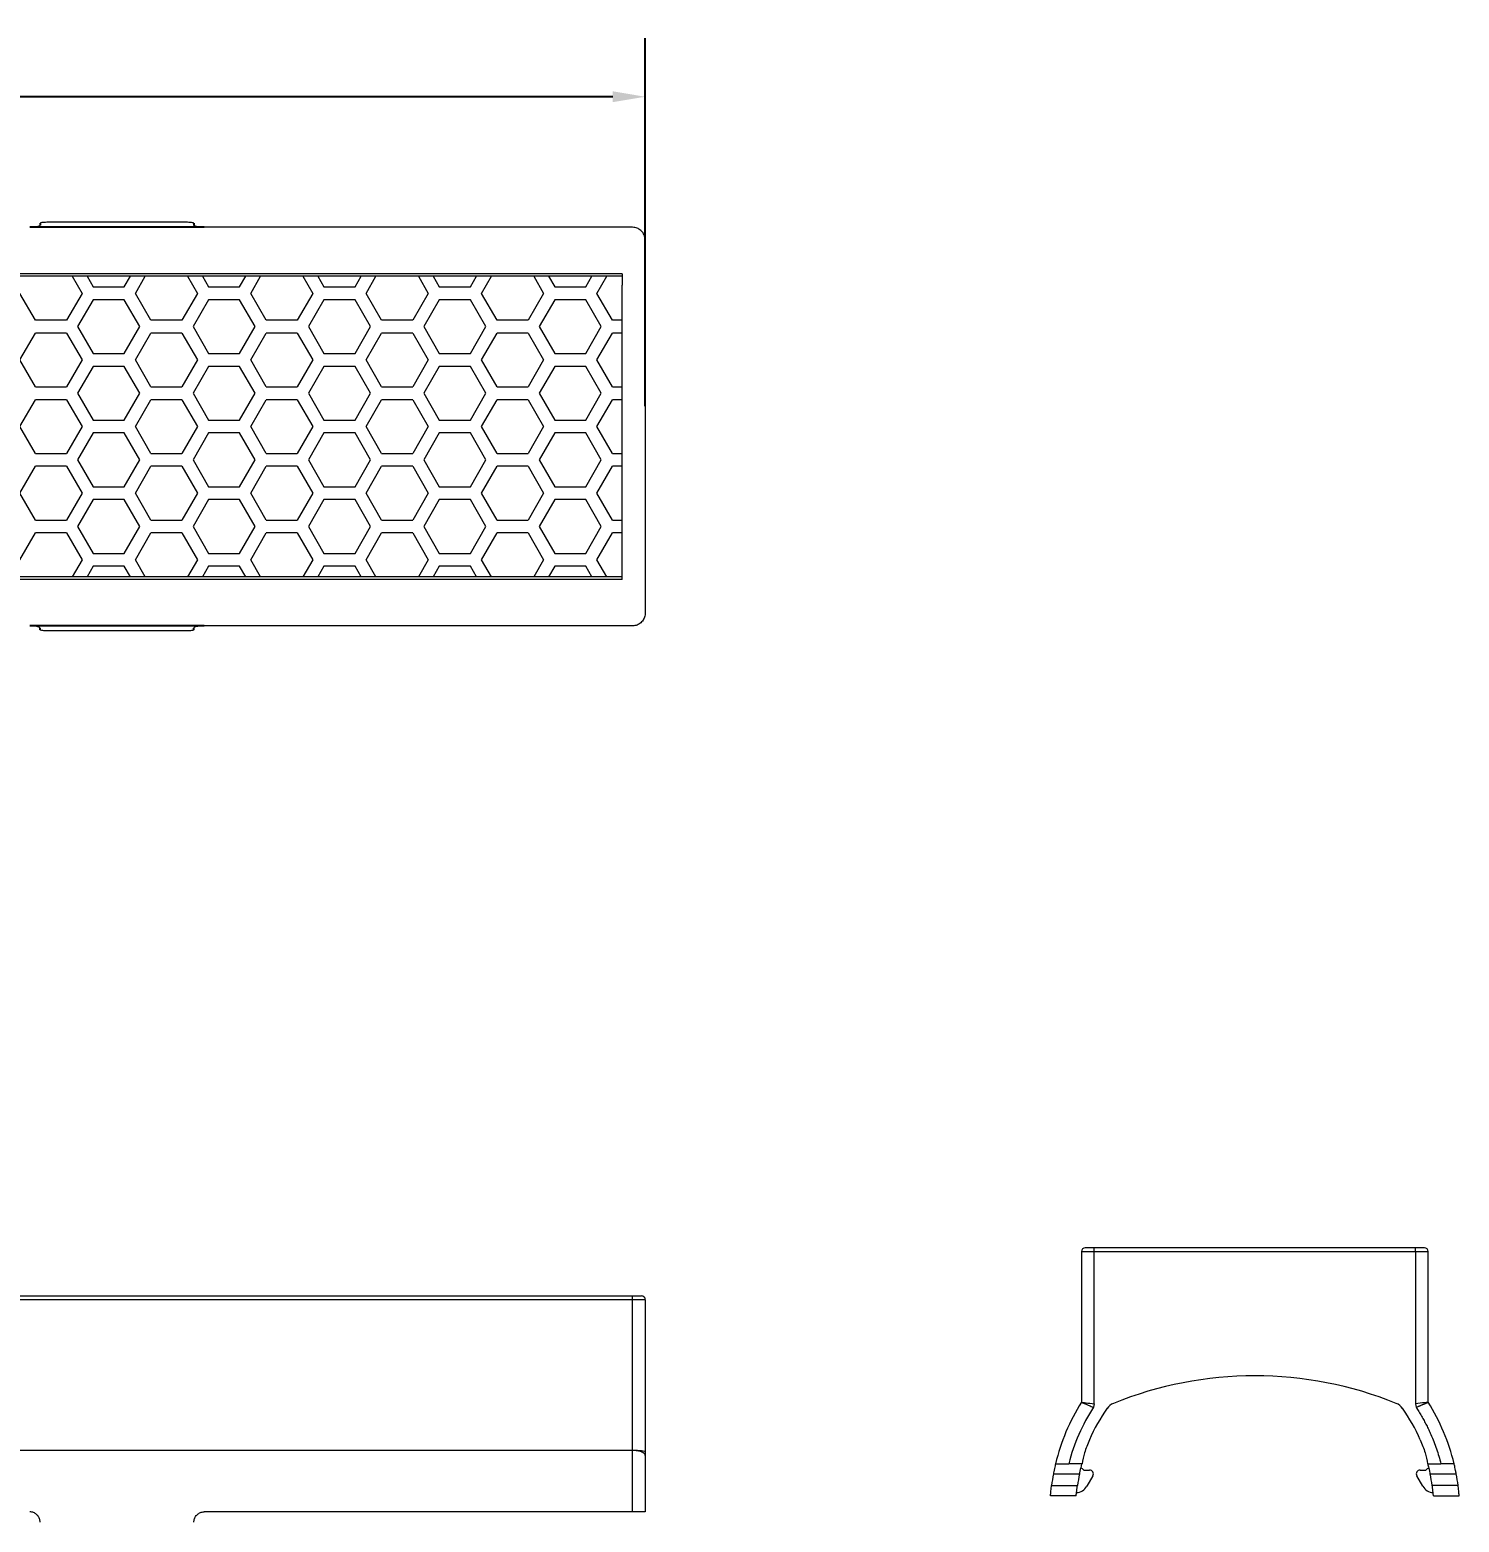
# Model space of a CAD drawing. Header units: inches. Extents: x 1.2 to 19.3, y 1.6 to 9.9.
# Drawn here: x 14.902 to 19.295, y 5.319 to 9.906 of the extents above; entities that cross this region are included whole.
import ezdxf

# ---------------------------------------------------------------- set-up
doc = ezdxf.new("R2010")
doc.units = ezdxf.units.IN
doc.header["$MEASUREMENT"] = 0
doc.layers.get('Defpoints').update_dxf_attribs({"color": 1})
doc.layers.add('Honeycomb', color=7, linetype='Continuous')
doc.styles.get("Standard").update_dxf_attribs({"font": 'Arial.ttf'})
doc.dimstyles.new('.1 DIM', dxfattribs={"dimscale": 0, "dimtxt": 0.1, "dimasz": 0.1, "dimexe": 0.18, "dimexo": 0.0625, "dimgap": 0.09, "dimtad": 0, "dimtih": 1, "dimtoh": 1, "dimdec": 5, "dimzin": 0, "dimdsep": 46, "dimlunit": 4, "dimtxsty": 'Standard', "dimcen": 0.09, "dimadec": 0, "dimazin": 0, "dimtfac": 1, "dimtdec": 5, "dimtofl": 0, "dimtmove": 0, "dimatfit": 3, "dimfxl": 1, "dimtolj": 1, "dimtzin": 0, "dimarcsym": 0})

# ---------------------------------------------------------------- blocks, each defined once
blk = doc.blocks.new('*D123')
at = {"layer": 'Defpoints', "color": 0, "lineweight": -2, "transparency": 16777216}
for p, q in [((4.8055, 8.7492), (4.8055, 9.8804)), ((16.7937, 8.7492), (16.7937, 9.8804)), ((4.9055, 9.7004), (10.331, 9.7004)), ((16.6937, 9.7004), (11.2681, 9.7004))]:
    blk.add_line(p, q, dxfattribs=at)
at = {"layer": 'Defpoints', "color": 0, "transparency": 16777216}
for p in [(4.8055, 9.7004), (4.8055, 8.6867), (16.7937, 8.6867)]:
    blk.add_point(p, dxfattribs=at)
for points in [[(4.9055, 9.7171), (4.9055, 9.6838), (4.8055, 9.7004)], [(16.6937, 9.7171), (16.6937, 9.6838), (16.7937, 9.7004)]]:
    blk.add_solid(points, dxfattribs=at)
at = {"layer": 'Defpoints', "color": 0, "transparency": 16777216, "char_height": 0.1, "attachment_point": 5}
for s, insert in [("\\A1;1'", (10.7996, 9.8404)), ('\\A1;[304.50 mm]', (10.7996, 9.5468))]:
    blk.add_mtext(s, dxfattribs=dict(at, insert=insert))

msp = doc.modelspace()

# ---------------------------------------------------------------- linework, layer by layer
at = {"layer": 'Honeycomb'}
for p, q in [((14.933423, 9.311477), (14.933423, 9.305897)), ((15.405863, 9.311477), (15.405863, 9.305897)), ((15.437359, 9.299176), (14.901927, 9.299176)), ((15.437359, 8.074193), (14.901927, 8.074193)), ((14.933423, 8.061892), (14.933423, 8.067473)), ((15.405863, 8.061892), (15.405863, 8.067473))]:
    msp.add_line(p, q, dxfattribs=at)
at = {"layer": 'Honeycomb', "linetype": 'Continuous', "lineweight": 15}
for p, q in [((15.374367, 9.314718), (14.964919, 9.314718)), ((16.754288, 9.299176), (15.437359, 9.299176)), ((16.793658, 9.217861), (16.793658, 9.25861)), ((16.793658, 9.140731), (16.793658, 9.195246)), ((16.722792, 9.156238), (4.87634, 9.156238)), ((16.722792, 9.148693), (4.87634, 9.148693)), ((15.03215, 9.148693), (15.062495, 9.096133)), ((15.077611, 9.148693), (15.096591, 9.115819)), ((15.192111, 9.115819), (15.21109, 9.148693)), ((15.226206, 9.096133), (15.256551, 9.148693)), ((15.386796, 9.148693), (15.417141, 9.096133)), ((15.432256, 9.148693), (15.451236, 9.115819)), ((15.546756, 9.115819), (15.565736, 9.148693)), ((15.580852, 9.096133), (15.611197, 9.148693)), ((15.741441, 9.148693), (15.771786, 9.096133)), ((15.786902, 9.148693), (15.805882, 9.115819)), ((15.901402, 9.115819), (15.920381, 9.148693)), ((15.935497, 9.096133), (15.965842, 9.148693)), ((16.096087, 9.148693), (16.126432, 9.096133)), ((16.141547, 9.148693), (16.160527, 9.115819)), ((16.256047, 9.115819), (16.275027, 9.148693)), ((16.290143, 9.096133), (16.320488, 9.148693)), ((16.450732, 9.148693), (16.481077, 9.096133)), ((16.496193, 9.148693), (16.515173, 9.115819)), ((16.610693, 9.115819), (16.629673, 9.148693)), ((16.644788, 9.096133), (16.675133, 9.148693)), ((16.722792, 9.156238), (16.722792, 9.140731)), ((16.722792, 9.140731), (16.722792, 9.121562)), ((16.793658, 9.121562), (16.793658, 9.140731)), ((14.919294, 9.013457), (14.87156, 9.096133)), ((15.062495, 9.096133), (15.014761, 9.013457)), ((15.096591, 9.115819), (15.192111, 9.115819)), ((15.27394, 9.013457), (15.226206, 9.096133)), ((15.417141, 9.096133), (15.369407, 9.013457)), ((15.451236, 9.115819), (15.546756, 9.115819)), ((15.628585, 9.013457), (15.580852, 9.096133)), ((15.771786, 9.096133), (15.724053, 9.013457)), ((15.805882, 9.115819), (15.901402, 9.115819)), ((15.983231, 9.013457), (15.935497, 9.096133)), ((16.126432, 9.096133), (16.078698, 9.013457)), ((16.160527, 9.115819), (16.256047, 9.115819)), ((16.337876, 9.013457), (16.290143, 9.096133)), ((16.481077, 9.096133), (16.433344, 9.013457)), ((16.515173, 9.115819), (16.610693, 9.115819)), ((16.692522, 9.013457), (16.644788, 9.096133)), ((16.722792, 8.251808), (16.722792, 9.121562)), ((16.793658, 9.121562), (16.793658, 8.251808)), ((15.096591, 9.07645), (15.048857, 8.993771)), ((15.192111, 9.07645), (15.096591, 9.07645)), ((15.239844, 8.993771), (15.192111, 9.07645)), ((15.451236, 9.07645), (15.403502, 8.993771)), ((15.546756, 9.07645), (15.451236, 9.07645)), ((15.59449, 8.993771), (15.546756, 9.07645)), ((15.805882, 9.07645), (15.758148, 8.993771)), ((15.901402, 9.07645), (15.805882, 9.07645)), ((15.949135, 8.993771), (15.901402, 9.07645)), ((16.160527, 9.07645), (16.112794, 8.993771)), ((16.256047, 9.07645), (16.160527, 9.07645)), ((16.303781, 8.993771), (16.256047, 9.07645)), ((16.515173, 9.07645), (16.467439, 8.993771)), ((16.610693, 9.07645), (16.515173, 9.07645)), ((16.658426, 8.993771), (16.610693, 9.07645)), ((15.014761, 9.013457), (14.919294, 9.013457)), ((15.048857, 8.993771), (15.096591, 8.911094)), ((15.192111, 8.911094), (15.239844, 8.993771)), ((15.369407, 9.013457), (15.27394, 9.013457)), ((15.403502, 8.993771), (15.451236, 8.911094)), ((15.546756, 8.911094), (15.59449, 8.993771)), ((15.724053, 9.013457), (15.628585, 9.013457)), ((15.758148, 8.993771), (15.805882, 8.911094)), ((15.901402, 8.911094), (15.949135, 8.993771)), ((16.078698, 9.013457), (15.983231, 9.013457)), ((16.112794, 8.993771), (16.160527, 8.911094)), ((16.256047, 8.911094), (16.303781, 8.993771)), ((16.433344, 9.013457), (16.337876, 9.013457)), ((16.467439, 8.993771), (16.515173, 8.911094)), ((16.610693, 8.911094), (16.658426, 8.993771)), ((16.722792, 9.013457), (16.692522, 9.013457)), ((14.87156, 8.89141), (14.919294, 8.974087)), ((15.014761, 8.974087), (14.919294, 8.974087)), ((15.014761, 8.974087), (15.062495, 8.89141)), ((15.226206, 8.89141), (15.27394, 8.974087)), ((15.369407, 8.974087), (15.27394, 8.974087)), ((15.369407, 8.974087), (15.417141, 8.89141)), ((15.580852, 8.89141), (15.628585, 8.974087)), ((15.724053, 8.974087), (15.628585, 8.974087)), ((15.724053, 8.974087), (15.771786, 8.89141)), ((15.935497, 8.89141), (15.983231, 8.974087)), ((16.078698, 8.974087), (15.983231, 8.974087)), ((16.078698, 8.974087), (16.126432, 8.89141)), ((16.290143, 8.89141), (16.337876, 8.974087)), ((16.433344, 8.974087), (16.337876, 8.974087)), ((16.433344, 8.974087), (16.481077, 8.89141)), ((16.644788, 8.89141), (16.692522, 8.974087)), ((16.722792, 8.974087), (16.692522, 8.974087)), ((15.096591, 8.911094), (15.192111, 8.911094)), ((15.451236, 8.911094), (15.546756, 8.911094)), ((15.805882, 8.911094), (15.901402, 8.911094)), ((16.160527, 8.911094), (16.256047, 8.911094)), ((16.515173, 8.911094), (16.610693, 8.911094)), ((14.919294, 8.808734), (14.87156, 8.89141)), ((15.062495, 8.89141), (15.014761, 8.808734)), ((15.096591, 8.871724), (15.048857, 8.789048)), ((15.192111, 8.871724), (15.096591, 8.871724)), ((15.239844, 8.789048), (15.192111, 8.871724)), ((15.27394, 8.808734), (15.226206, 8.89141)), ((15.417141, 8.89141), (15.369407, 8.808734)), ((15.451236, 8.871724), (15.403502, 8.789048)), ((15.546756, 8.871724), (15.451236, 8.871724)), ((15.59449, 8.789048), (15.546756, 8.871724)), ((15.628585, 8.808734), (15.580852, 8.89141)), ((15.771786, 8.89141), (15.724053, 8.808734)), ((15.805882, 8.871724), (15.758148, 8.789048)), ((15.901402, 8.871724), (15.805882, 8.871724)), ((15.949135, 8.789048), (15.901402, 8.871724)), ((15.983231, 8.808734), (15.935497, 8.89141)), ((16.126432, 8.89141), (16.078698, 8.808734)), ((16.160527, 8.871724), (16.112794, 8.789048)), ((16.256047, 8.871724), (16.160527, 8.871724)), ((16.303781, 8.789048), (16.256047, 8.871724)), ((16.337876, 8.808734), (16.290143, 8.89141)), ((16.481077, 8.89141), (16.433344, 8.808734)), ((16.515173, 8.871724), (16.467439, 8.789048)), ((16.610693, 8.871724), (16.515173, 8.871724)), ((16.658426, 8.789048), (16.610693, 8.871724)), ((16.692522, 8.808734), (16.644788, 8.89141)), ((14.919294, 8.808734), (15.014761, 8.808734)), ((15.27394, 8.808734), (15.369407, 8.808734)), ((15.628585, 8.808734), (15.724053, 8.808734)), ((15.983231, 8.808734), (16.078698, 8.808734)), ((16.337876, 8.808734), (16.433344, 8.808734)), ((16.692522, 8.808734), (16.722792, 8.808734)), ((14.87156, 8.686685), (14.919294, 8.769362)), ((15.014761, 8.769362), (14.919294, 8.769362)), ((15.014761, 8.769362), (15.062495, 8.686685)), ((15.048857, 8.789048), (15.096591, 8.706371)), ((15.192111, 8.706371), (15.239844, 8.789048)), ((15.226206, 8.686685), (15.27394, 8.769362)), ((15.369407, 8.769362), (15.27394, 8.769362)), ((15.369407, 8.769362), (15.417141, 8.686685)), ((15.403502, 8.789048), (15.451236, 8.706371)), ((15.546756, 8.706371), (15.59449, 8.789048)), ((15.580852, 8.686685), (15.628585, 8.769362)), ((15.724053, 8.769362), (15.628585, 8.769362)), ((15.724053, 8.769362), (15.771786, 8.686685)), ((15.758148, 8.789048), (15.805882, 8.706371)), ((15.901402, 8.706371), (15.949135, 8.789048)), ((15.935497, 8.686685), (15.983231, 8.769362)), ((16.078698, 8.769362), (15.983231, 8.769362)), ((16.078698, 8.769362), (16.126432, 8.686685)), ((16.112794, 8.789048), (16.160527, 8.706371)), ((16.256047, 8.706371), (16.303781, 8.789048)), ((16.290143, 8.686685), (16.337876, 8.769362)), ((16.433344, 8.769362), (16.337876, 8.769362)), ((16.433344, 8.769362), (16.481077, 8.686685)), ((16.467439, 8.789048), (16.515173, 8.706371)), ((16.610693, 8.706371), (16.658426, 8.789048)), ((16.644788, 8.686685), (16.692522, 8.769362)), ((16.722792, 8.769362), (16.692522, 8.769362)), ((14.919294, 8.604008), (14.87156, 8.686685)), ((15.062495, 8.686685), (15.014761, 8.604008)), ((15.096591, 8.706371), (15.192111, 8.706371)), ((15.27394, 8.604008), (15.226206, 8.686685)), ((15.417141, 8.686685), (15.369407, 8.604008)), ((15.451236, 8.706371), (15.546756, 8.706371)), ((15.628585, 8.604008), (15.580852, 8.686685)), ((15.771786, 8.686685), (15.724053, 8.604008)), ((15.805882, 8.706371), (15.901402, 8.706371)), ((15.983231, 8.604008), (15.935497, 8.686685)), ((16.126432, 8.686685), (16.078698, 8.604008)), ((16.160527, 8.706371), (16.256047, 8.706371)), ((16.337876, 8.604008), (16.290143, 8.686685)), ((16.481077, 8.686685), (16.433344, 8.604008)), ((16.515173, 8.706371), (16.610693, 8.706371)), ((16.692522, 8.604008), (16.644788, 8.686685)), ((15.096591, 8.667001), (15.048857, 8.584322)), ((15.192111, 8.667001), (15.096591, 8.667001)), ((15.239844, 8.584322), (15.192111, 8.667001)), ((15.451236, 8.667001), (15.403502, 8.584322)), ((15.546756, 8.667001), (15.451236, 8.667001)), ((15.59449, 8.584322), (15.546756, 8.667001)), ((15.805882, 8.667001), (15.758148, 8.584322)), ((15.901402, 8.667001), (15.805882, 8.667001)), ((15.949135, 8.584322), (15.901402, 8.667001)), ((16.160527, 8.667001), (16.112794, 8.584322)), ((16.256047, 8.667001), (16.160527, 8.667001)), ((16.303781, 8.584322), (16.256047, 8.667001)), ((16.515173, 8.667001), (16.467439, 8.584322)), ((16.610693, 8.667001), (16.515173, 8.667001)), ((16.658426, 8.584322), (16.610693, 8.667001)), ((14.919294, 8.604008), (15.014761, 8.604008)), ((15.048857, 8.584322), (15.096591, 8.501645)), ((15.192111, 8.501645), (15.239844, 8.584322)), ((15.27394, 8.604008), (15.369407, 8.604008)), ((15.403502, 8.584322), (15.451236, 8.501645)), ((15.546756, 8.501645), (15.59449, 8.584322)), ((15.628585, 8.604008), (15.724053, 8.604008)), ((15.758148, 8.584322), (15.805882, 8.501645)), ((15.901402, 8.501645), (15.949135, 8.584322)), ((15.983231, 8.604008), (16.078698, 8.604008)), ((16.112794, 8.584322), (16.160527, 8.501645)), ((16.256047, 8.501645), (16.303781, 8.584322)), ((16.337876, 8.604008), (16.433344, 8.604008)), ((16.467439, 8.584322), (16.515173, 8.501645)), ((16.610693, 8.501645), (16.658426, 8.584322)), ((16.692522, 8.604008), (16.722792, 8.604008)), ((14.87156, 8.481962), (14.919294, 8.564639)), ((15.014761, 8.564639), (14.919294, 8.564639)), ((15.014761, 8.564639), (15.062495, 8.481962)), ((15.226206, 8.481962), (15.27394, 8.564639)), ((15.369407, 8.564639), (15.27394, 8.564639)), ((15.369407, 8.564639), (15.417141, 8.481962)), ((15.580852, 8.481962), (15.628585, 8.564639)), ((15.724053, 8.564639), (15.628585, 8.564639)), ((15.724053, 8.564639), (15.771786, 8.481962)), ((15.935497, 8.481962), (15.983231, 8.564639)), ((16.078698, 8.564639), (15.983231, 8.564639)), ((16.078698, 8.564639), (16.126432, 8.481962)), ((16.290143, 8.481962), (16.337876, 8.564639)), ((16.433344, 8.564639), (16.337876, 8.564639)), ((16.433344, 8.564639), (16.481077, 8.481962)), ((16.644788, 8.481962), (16.692522, 8.564639)), ((16.722792, 8.564639), (16.692522, 8.564639)), ((15.096591, 8.501645), (15.192111, 8.501645)), ((15.451236, 8.501645), (15.546756, 8.501645)), ((15.805882, 8.501645), (15.901402, 8.501645)), ((16.160527, 8.501645), (16.256047, 8.501645)), ((16.515173, 8.501645), (16.610693, 8.501645)), ((14.919294, 8.399283), (14.87156, 8.481962)), ((15.062495, 8.481962), (15.014761, 8.399283)), ((15.096591, 8.462276), (15.048857, 8.379599)), ((15.192111, 8.462276), (15.096591, 8.462276)), ((15.239844, 8.379599), (15.192111, 8.462276)), ((15.27394, 8.399283), (15.226206, 8.481962)), ((15.417141, 8.481962), (15.369407, 8.399283)), ((15.451236, 8.462276), (15.403502, 8.379599)), ((15.546756, 8.462276), (15.451236, 8.462276)), ((15.59449, 8.379599), (15.546756, 8.462276)), ((15.628585, 8.399283), (15.580852, 8.481962)), ((15.771786, 8.481962), (15.724053, 8.399283)), ((15.805882, 8.462276), (15.758148, 8.379599)), ((15.901402, 8.462276), (15.805882, 8.462276)), ((15.949135, 8.379599), (15.901402, 8.462276)), ((15.983231, 8.399283), (15.935497, 8.481962)), ((16.126432, 8.481962), (16.078698, 8.399283)), ((16.160527, 8.462276), (16.112794, 8.379599)), ((16.256047, 8.462276), (16.160527, 8.462276)), ((16.303781, 8.379599), (16.256047, 8.462276)), ((16.337876, 8.399283), (16.290143, 8.481962)), ((16.481077, 8.481962), (16.433344, 8.399283)), ((16.515173, 8.462276), (16.467439, 8.379599)), ((16.610693, 8.462276), (16.515173, 8.462276)), ((16.658426, 8.379599), (16.610693, 8.462276)), ((16.692522, 8.399283), (16.644788, 8.481962)), ((14.919294, 8.399283), (15.014761, 8.399283)), ((15.27394, 8.399283), (15.369407, 8.399283)), ((15.628585, 8.399283), (15.724053, 8.399283)), ((15.983231, 8.399283), (16.078698, 8.399283)), ((16.337876, 8.399283), (16.433344, 8.399283)), ((16.692522, 8.399283), (16.722792, 8.399283)), ((14.87156, 8.277236), (14.919294, 8.359913)), ((15.014761, 8.359913), (14.919294, 8.359913)), ((15.014761, 8.359913), (15.062495, 8.277236)), ((15.048857, 8.379599), (15.096591, 8.296922)), ((15.192111, 8.296922), (15.239844, 8.379599)), ((15.226206, 8.277236), (15.27394, 8.359913)), ((15.369407, 8.359913), (15.27394, 8.359913)), ((15.369407, 8.359913), (15.417141, 8.277236)), ((15.403502, 8.379599), (15.451236, 8.296922)), ((15.546756, 8.296922), (15.59449, 8.379599)), ((15.580852, 8.277236), (15.628585, 8.359913)), ((15.724053, 8.359913), (15.628585, 8.359913)), ((15.724053, 8.359913), (15.771786, 8.277236)), ((15.758148, 8.379599), (15.805882, 8.296922)), ((15.901402, 8.296922), (15.949135, 8.379599)), ((15.935497, 8.277236), (15.983231, 8.359913)), ((16.078698, 8.359913), (15.983231, 8.359913)), ((16.078698, 8.359913), (16.126432, 8.277236)), ((16.112794, 8.379599), (16.160527, 8.296922)), ((16.256047, 8.296922), (16.303781, 8.379599)), ((16.290143, 8.277236), (16.337876, 8.359913)), ((16.433344, 8.359913), (16.337876, 8.359913)), ((16.433344, 8.359913), (16.481077, 8.277236)), ((16.467439, 8.379599), (16.515173, 8.296922)), ((16.610693, 8.296922), (16.658426, 8.379599)), ((16.644788, 8.277236), (16.692522, 8.359913)), ((16.722792, 8.359913), (16.692522, 8.359913)), ((15.062495, 8.277236), (15.03215, 8.224679)), ((15.096591, 8.25755), (15.077611, 8.224679)), ((15.096591, 8.296922), (15.192111, 8.296922)), ((15.192111, 8.25755), (15.096591, 8.25755)), ((15.21109, 8.224679), (15.192111, 8.25755)), ((15.256551, 8.224679), (15.226206, 8.277236)), ((15.417141, 8.277236), (15.386796, 8.224679)), ((15.451236, 8.25755), (15.432256, 8.224679)), ((15.451236, 8.296922), (15.546756, 8.296922)), ((15.546756, 8.25755), (15.451236, 8.25755)), ((15.565736, 8.224679), (15.546756, 8.25755)), ((15.611197, 8.224679), (15.580852, 8.277236)), ((15.771786, 8.277236), (15.741441, 8.224679)), ((15.805882, 8.25755), (15.786902, 8.224679)), ((15.805882, 8.296922), (15.901402, 8.296922)), ((15.901402, 8.25755), (15.805882, 8.25755)), ((15.920381, 8.224679), (15.901402, 8.25755)), ((15.965842, 8.224679), (15.935497, 8.277236)), ((16.126432, 8.277236), (16.096087, 8.224679)), ((16.160527, 8.25755), (16.141547, 8.224679)), ((16.160527, 8.296922), (16.256047, 8.296922)), ((16.256047, 8.25755), (16.160527, 8.25755)), ((16.275027, 8.224679), (16.256047, 8.25755)), ((16.320488, 8.224679), (16.290143, 8.277236)), ((16.481077, 8.277236), (16.450732, 8.224679)), ((16.515173, 8.25755), (16.496193, 8.224679)), ((16.515173, 8.296922), (16.610693, 8.296922)), ((16.610693, 8.25755), (16.515173, 8.25755)), ((16.629673, 8.224679), (16.610693, 8.25755)), ((16.675133, 8.224679), (16.644788, 8.277236)), ((16.722792, 8.224679), (4.87634, 8.224679)), ((16.722792, 8.217134), (4.87634, 8.217134)), ((16.722792, 8.232638), (16.722792, 8.251808)), ((16.722792, 8.217134), (16.722792, 8.232638)), ((16.793658, 8.251808), (16.793658, 8.232638)), ((16.793658, 8.232638), (16.793658, 8.178126)), ((16.793658, 8.155509), (16.793658, 8.114762)), ((16.754288, 8.074193), (15.437359, 8.074193)), ((15.374367, 8.058652), (14.964919, 8.058652)), ((18.134192, 6.150934), (18.173562, 6.150934)), ((18.134192, 6.150934), (18.134192, 5.687646)), ((18.173562, 6.162747), (18.146003, 6.162747)), ((19.16057, 6.162747), (18.173562, 6.162747)), ((18.173562, 6.150934), (18.173562, 6.162747)), ((18.173562, 6.150934), (19.16057, 6.150934)), ((18.173562, 5.683338), (18.173562, 6.150934)), ((19.188129, 6.162747), (19.16057, 6.162747)), ((19.16057, 6.150934), (19.16057, 6.162747)), ((19.16057, 6.150934), (19.16057, 5.683338)), ((19.16057, 6.150934), (19.199939, 6.150934)), ((19.199939, 5.687646), (19.199939, 6.150934)), ((4.844844, 6.014657), (16.754288, 6.014657)), ((16.754288, 6.002844), (16.754288, 6.014657)), ((16.754288, 6.014657), (16.781847, 6.014657)), ((16.754288, 6.002844), (4.844844, 6.002844)), ((16.754288, 5.539556), (16.754288, 6.002844)), ((16.793658, 6.002844), (16.754288, 6.002844)), ((16.793658, 6.002844), (16.793658, 5.535248)), ((18.173562, 5.683338), (18.171124, 5.672332)), ((19.16057, 5.683338), (19.16301, 5.672332)), ((16.754288, 5.539556), (4.844844, 5.539556)), ((16.754288, 5.350783), (16.754288, 5.539556)), ((16.793658, 5.535248), (16.793658, 5.524242)), ((18.047855, 5.467377), (18.128157, 5.467377)), ((18.135891, 5.498873), (18.095142, 5.498873)), ((18.141891, 5.479556), (18.159034, 5.479556)), ((18.169263, 5.461839), (18.150703, 5.429694)), ((19.183431, 5.429694), (19.164871, 5.461839)), ((19.1751, 5.479556), (19.19224, 5.479556)), ((19.198243, 5.498873), (19.23899, 5.498873)), ((19.205977, 5.467377), (19.286279, 5.467377)), ((18.042274, 5.431943), (18.121755, 5.431943)), ((19.291859, 5.431943), (19.212379, 5.431943)), ((18.118043, 5.400446), (18.039034, 5.400446)), ((19.216089, 5.400446), (19.2951, 5.400446)), ((16.754288, 5.350783), (15.437359, 5.350783))]:
    msp.add_line(p, q, dxfattribs=at)
at = {"layer": 'Honeycomb', "linetype": 'Continuous', "lineweight": 15, "flags": 128}
for points in [[(18.134192, 5.687646), (18.134791, 5.687585), (18.136567, 5.687388), (18.139467, 5.687069), (18.143403, 5.686642), (18.148256, 5.686107), (18.153878, 5.685492), (18.160097, 5.684812), (18.166726, 5.684084), (18.173562, 5.683338)], [(19.199939, 5.687646), (19.199184, 5.687567), (19.196943, 5.687323), (19.193305, 5.686924), (19.18841, 5.686384), (19.182443, 5.685732), (19.175637, 5.684985), (19.16825, 5.684178), (19.16057, 5.683338)]]:
    msp.add_lwpolyline(points, dxfattribs=at)
at = {"layer": 'Honeycomb', "linetype": 'Continuous', "lineweight": 15}
for centre, radius, start, end in [((18.146004, 6.150935), 0.011811, 90, 180), ((19.188129, 6.150935), 0.011811, 0, 90), ((16.781847, 6.002845), 0.011811, 0, 90), ((18.667067, 4.61022), 1.158825, 67.958796, 112.041204), ((18.667067, 5.351723), 0.629921, 147.772524, 166.490846), ((18.667067, 5.351723), 0.629921, 13.509154, 32.227476), ((18.667067, 5.349755), 0.555118, 144.877877, 156.366731), ((18.248442, 5.64421), 0.043307, 112.041204, 144.877877), ((19.085691, 5.64421), 0.043307, 35.122123, 67.958796), ((18.667067, 5.349755), 0.555118, 23.633269, 35.122123), ((18.667067, 5.351723), 0.629921, 169.420438, 172.683473), ((18.667067, 5.351723), 0.551181, 167.887645, 171.631236), ((18.116607, 5.449379), 0.03937, 50.040129, 66.418858), ((18.159033, 5.467745), 0.011811, 330, 90), ((19.1751, 5.467745), 0.011811, 90, 210), ((19.217526, 5.449379), 0.03937, 113.581142, 129.959871), ((18.667067, 5.351723), 0.551181, 8.368764, 12.112355), ((18.667067, 5.351723), 0.629921, 7.316527, 10.579562), ((18.116607, 5.449379), 0.03937, 273.460985, 330), ((19.217526, 5.449379), 0.03937, 210, 266.539015)]:
    msp.add_arc(centre, radius, start, end, dxfattribs=at)
msp.add_ellipse((16.754288, 5.535247), major_axis=(0.03937, 0), ratio=0.10951781, start_param=0, end_param=1.57079633, dxfattribs=at)
for points, knots in [([(14.964919, 9.314718), (14.961387, 9.314692), (14.954325, 9.314641), (14.944909, 9.314197), (14.937792, 9.313457), (14.933977, 9.312507), (14.933582, 9.311774), (14.933423, 9.311477)], [0, 0, 0, 0, 0.21352162, 0.42701055, 0.64064893, 0.85493761, 1, 1, 1, 1]), ([(15.405863, 9.311477), (15.405514, 9.311915), (15.404816, 9.312789), (15.399353, 9.313747), (15.391311, 9.314383), (15.382468, 9.314677), (15.376653, 9.314706), (15.374367, 9.314718)], [0, 0, 0, 0, 0.21613947, 0.43231483, 0.64731711, 0.8613654, 1, 1, 1, 1]), ([(14.933423, 9.305897), (14.933062, 9.305205), (14.932342, 9.30382), (14.926731, 9.301762), (14.918511, 9.300139), (14.909676, 9.299289), (14.904017, 9.299207), (14.901927, 9.299176)], [0, 0, 0, 0, 0.22008414, 0.44007866, 0.65933424, 0.87417892, 1, 1, 1, 1]), ([(15.437359, 9.299176), (15.433887, 9.299258), (15.426943, 9.299421), (15.417661, 9.300651), (15.410518, 9.302385), (15.406486, 9.304252), (15.406047, 9.305411), (15.405863, 9.305897)], [0, 0, 0, 0, 0.20824974, 0.41641936, 0.62739366, 0.84368874, 1, 1, 1, 1]), ([(16.793658, 9.25861), (16.793205, 9.263281), (16.792297, 9.272627), (16.785179, 9.285027), (16.774771, 9.294173), (16.763774, 9.298615), (16.756809, 9.299029), (16.754288, 9.299179)], [0, 0, 0, 0, 0.22317412, 0.4464854, 0.66601401, 0.87913606, 1, 1, 1, 1]), ([(16.793658, 8.178126), (16.793658, 8.1728), (16.793658, 8.163259), (16.793658, 8.157884), (16.793658, 8.155509)], [0, 0, 0, 0, 0.55825037, 1, 1, 1, 1]), ([(14.933423, 8.067473), (14.933062, 8.068165), (14.932342, 8.06955), (14.926731, 8.071608), (14.918511, 8.073231), (14.909676, 8.074081), (14.904017, 8.074163), (14.901927, 8.074193)], [0, 0, 0, 0, 0.22008414, 0.44007866, 0.65933424, 0.87417892, 1, 1, 1, 1]), ([(15.437359, 8.074193), (15.433887, 8.074112), (15.426943, 8.073949), (15.417661, 8.072719), (15.410518, 8.070985), (15.406486, 8.069118), (15.406047, 8.067959), (15.405863, 8.067473)], [0, 0, 0, 0, 0.20824974, 0.41641936, 0.62739366, 0.84368874, 1, 1, 1, 1]), ([(16.793658, 8.114762), (16.793205, 8.11009), (16.792297, 8.100744), (16.78518, 8.088342), (16.774769, 8.0792), (16.763775, 8.074753), (16.756809, 8.074342), (16.754288, 8.074193)], [0, 0, 0, 0, 0.22320617, 0.44651249, 0.66601152, 0.87914245, 1, 1, 1, 1]), ([(14.964919, 8.058652), (14.961387, 8.058677), (14.954325, 8.058729), (14.944909, 8.059173), (14.937792, 8.059913), (14.933977, 8.060863), (14.933582, 8.061596), (14.933423, 8.061892)], [0, 0, 0, 0, 0.21352162, 0.42701055, 0.64064893, 0.85493761, 1, 1, 1, 1]), ([(15.405863, 8.061892), (15.405514, 8.061455), (15.404816, 8.06058), (15.399353, 8.059623), (15.391311, 8.058987), (15.382468, 8.058693), (15.376653, 8.058663), (15.374367, 8.058652)], [0, 0, 0, 0, 0.21613947, 0.43231483, 0.64731711, 0.8613654, 1, 1, 1, 1]), ([(18.134193, 5.687649), (18.134224, 5.687635), (18.134288, 5.687608), (18.134808, 5.687391), (18.135649, 5.687042), (18.136847, 5.686548), (18.138395, 5.685911), (18.140292, 5.685132), (18.14253, 5.684211), (18.145231, 5.683099), (18.148581, 5.681701), (18.152828, 5.679926), (18.158051, 5.677755), (18.164258, 5.675191), (18.168761, 5.673316), (18.171123, 5.672333)], [0, 0, 0, 0, 0.05964259, 0.12008727, 0.18135061, 0.24344854, 0.30639634, 0.37020867, 0.43489961, 0.50048268, 0.57720712, 0.66551611, 0.76541712, 0.87691227, 1, 1, 1, 1]), ([(19.16301, 5.672333), (19.164298, 5.672872), (19.166817, 5.673927), (19.170474, 5.67546), (19.173896, 5.676893), (19.177067, 5.678215), (19.179976, 5.679422), (19.182618, 5.680512), (19.184995, 5.68149), (19.187113, 5.682359), (19.190234, 5.683645), (19.193948, 5.685185), (19.197389, 5.686606), (19.199543, 5.687489), (19.199809, 5.687596), (19.19994, 5.687649)], [0, 0, 0, 0, 0.06723827, 0.13155928, 0.192961, 0.25144179, 0.30700054, 0.35963674, 0.4093506, 0.4561432, 0.50001656, 0.62923759, 0.75556671, 0.87911279, 1, 1, 1, 1]), ([(19.16301, 5.672333), (19.165847, 5.66787), (19.171517, 5.658949), (19.179559, 5.645291), (19.187253, 5.631447), (19.194565, 5.617395), (19.201504, 5.603142), (19.209154, 5.586294), (19.217252, 5.566763), (19.225445, 5.54445), (19.232798, 5.521838), (19.236925, 5.506533), (19.238991, 5.498873)], [0, 0, 0, 0, 0.08341932, 0.16672471, 0.24997624, 0.33323407, 0.41655837, 0.50000915, 0.62508719, 0.74997625, 0.87487948, 1, 1, 1, 1]), ([(18.158506, 5.57229), (18.153179, 5.558965), (18.143638, 5.535095), (18.138265, 5.509972), (18.135891, 5.498873)], [0, 0, 0, 0, 0.55825434, 1, 1, 1, 1]), ([(19.175626, 5.57229), (19.180952, 5.558965), (19.190493, 5.535095), (19.195868, 5.509972), (19.198243, 5.498873)], [0, 0, 0, 0, 0.55825037, 1, 1, 1, 1]), ([(16.793658, 5.524243), (16.793622, 5.524747), (16.793551, 5.525732), (16.792996, 5.527154), (16.792176, 5.528482), (16.791112, 5.529713), (16.789861, 5.530845), (16.78847, 5.531877), (16.786981, 5.53281), (16.785434, 5.533646), (16.783866, 5.534388), (16.780956, 5.5356), (16.776237, 5.537097), (16.769238, 5.538511), (16.761838, 5.539394), (16.756782, 5.539504), (16.754288, 5.539559)], [0, 0, 0, 0, 0.06307302, 0.12323973, 0.18050052, 0.23485594, 0.28630666, 0.33485356, 0.38049773, 0.42324056, 0.46308379, 0.50002964, 0.6301505, 0.75677442, 0.8800161, 1, 1, 1, 1]), ([(16.793658, 5.524243), (16.793658, 5.51978), (16.793658, 5.510859), (16.793658, 5.497201), (16.793658, 5.483357), (16.793658, 5.469305), (16.793658, 5.455052), (16.793658, 5.438204), (16.793658, 5.418672), (16.793658, 5.39636), (16.793658, 5.373748), (16.793658, 5.358443), (16.793658, 5.350783)], [0, 0, 0, 0, 0.08341932, 0.16672471, 0.24997624, 0.33323407, 0.41655837, 0.50000915, 0.62508719, 0.74997625, 0.87487948, 1, 1, 1, 1]), ([(18.054573, 5.498873), (18.054492, 5.498539), (18.054331, 5.497869), (18.0531, 5.492648), (18.051367, 5.48492), (18.0495, 5.476016), (18.048341, 5.46993), (18.047855, 5.467377)], [0, 0, 0, 0, 0.20826706, 0.41641749, 0.62739456, 0.8436896, 1, 1, 1, 1]), ([(18.054573, 5.498873), (18.055003, 5.498873), (18.055862, 5.498873), (18.062548, 5.498873), (18.072435, 5.498873), (18.083895, 5.498873), (18.091762, 5.498873), (18.095142, 5.498873)], [0, 0, 0, 0, 0.20699223, 0.41392991, 0.62326162, 0.83811675, 1, 1, 1, 1]), ([(18.128157, 5.467377), (18.128956, 5.471), (18.130555, 5.478245), (18.132934, 5.487834), (18.134808, 5.494954), (18.135771, 5.49843), (18.135859, 5.498756), (18.135891, 5.498873)], [0, 0, 0, 0, 0.22179163, 0.44354427, 0.66416466, 0.87901564, 1, 1, 1, 1]), ([(19.198243, 5.498873), (19.198335, 5.498541), (19.198519, 5.497876), (19.199919, 5.492728), (19.201898, 5.485075), (19.20405, 5.476161), (19.205401, 5.470003), (19.205977, 5.467377)], [0, 0, 0, 0, 0.20628089, 0.41238255, 0.62222775, 0.83890665, 1, 1, 1, 1]), ([(19.279558, 5.498873), (19.279128, 5.498873), (19.278269, 5.498873), (19.271586, 5.498873), (19.261699, 5.498873), (19.250238, 5.498873), (19.242371, 5.498873), (19.23899, 5.498873)], [0, 0, 0, 0, 0.20698829, 0.41390383, 0.62323155, 0.83808258, 1, 1, 1, 1]), ([(19.286279, 5.467377), (19.285587, 5.47098), (19.284202, 5.478185), (19.282144, 5.487736), (19.280521, 5.494863), (19.27967, 5.498409), (19.279589, 5.498748), (19.279558, 5.498873)], [0, 0, 0, 0, 0.22008333, 0.4400789, 0.65931945, 0.87416237, 1, 1, 1, 1]), ([(18.039034, 5.400446), (18.039059, 5.400794), (18.039111, 5.40149), (18.039555, 5.406886), (18.040295, 5.41483), (18.041245, 5.423689), (18.041978, 5.429569), (18.042274, 5.431943)], [0, 0, 0, 0, 0.21352524, 0.42701713, 0.64065723, 0.85493912, 1, 1, 1, 1]), ([(18.118043, 5.400446), (18.118073, 5.400793), (18.118133, 5.401486), (18.118639, 5.406874), (18.119485, 5.414805), (18.12057, 5.423665), (18.121413, 5.429553), (18.121755, 5.431943)], [0, 0, 0, 0, 0.21315681, 0.42627111, 0.6396345, 0.85376187, 1, 1, 1, 1]), ([(19.216089, 5.400446), (19.216058, 5.400793), (19.215998, 5.401486), (19.215496, 5.406874), (19.214649, 5.414805), (19.213564, 5.423665), (19.212721, 5.429553), (19.212379, 5.431943)], [0, 0, 0, 0, 0.21315728, 0.42626984, 0.6396337, 0.85376155, 1, 1, 1, 1]), ([(19.2951, 5.400446), (19.295074, 5.400794), (19.295023, 5.40149), (19.294579, 5.406886), (19.293839, 5.41483), (19.292889, 5.423689), (19.292156, 5.429569), (19.291859, 5.431943)], [0, 0, 0, 0, 0.21352524, 0.42701713, 0.64065723, 0.85493912, 1, 1, 1, 1]), ([(14.933423, 5.319287), (14.933062, 5.32289), (14.932342, 5.330095), (14.926731, 5.339647), (14.918511, 5.346772), (14.909676, 5.350318), (14.904017, 5.350658), (14.901927, 5.350783)], [0, 0, 0, 0, 0.22007592, 0.44007112, 0.65933429, 0.87417965, 1, 1, 1, 1]), ([(15.405863, 5.319287), (15.406224, 5.32289), (15.406944, 5.330095), (15.412556, 5.339646), (15.420775, 5.346772), (15.42961, 5.350318), (15.435269, 5.350658), (15.437359, 5.350783)], [0, 0, 0, 0, 0.22007647, 0.44007317, 0.6593342, 0.87417961, 1, 1, 1, 1]), ([(16.793658, 5.350783), (16.793205, 5.350783), (16.792297, 5.350783), (16.785179, 5.350783), (16.774771, 5.350783), (16.763774, 5.350783), (16.756809, 5.350783), (16.754288, 5.350783)], [0, 0, 0, 0, 0.22317412, 0.4464854, 0.66601401, 0.87913606, 1, 1, 1, 1])]:
    msp.add_open_spline(points, degree=3, knots=knots, dxfattribs=at)
for points in [[(16.793658, 9.195246), (16.793658, 9.205511), (16.793658, 9.213049), (16.793658, 9.217861)], [(18.171123, 5.672333), (18.136631, 5.618978), (18.110973, 5.560403), (18.095142, 5.498873)]]:
    msp.add_open_spline(points, degree=3, dxfattribs=at)

# ---------------------------------------------------------------- dimensions: what is measured, and where the dimension line sits
at = {"layer": 'Defpoints'}
dim = msp.add_linear_dim(base=(4.805474, 9.700423), p1=(16.793658, 8.686685), p2=(4.805474, 8.686685), dimstyle='.1 DIM', override={"dimscale": 1, "dimpost": '\\X'}, dxfattribs=at)
dim.commit()
dim.dimension.update_dxf_attribs({"geometry": '*D123', "text_midpoint": (10.799566, 9.700423)})

doc.saveas('drawing.dxf')
